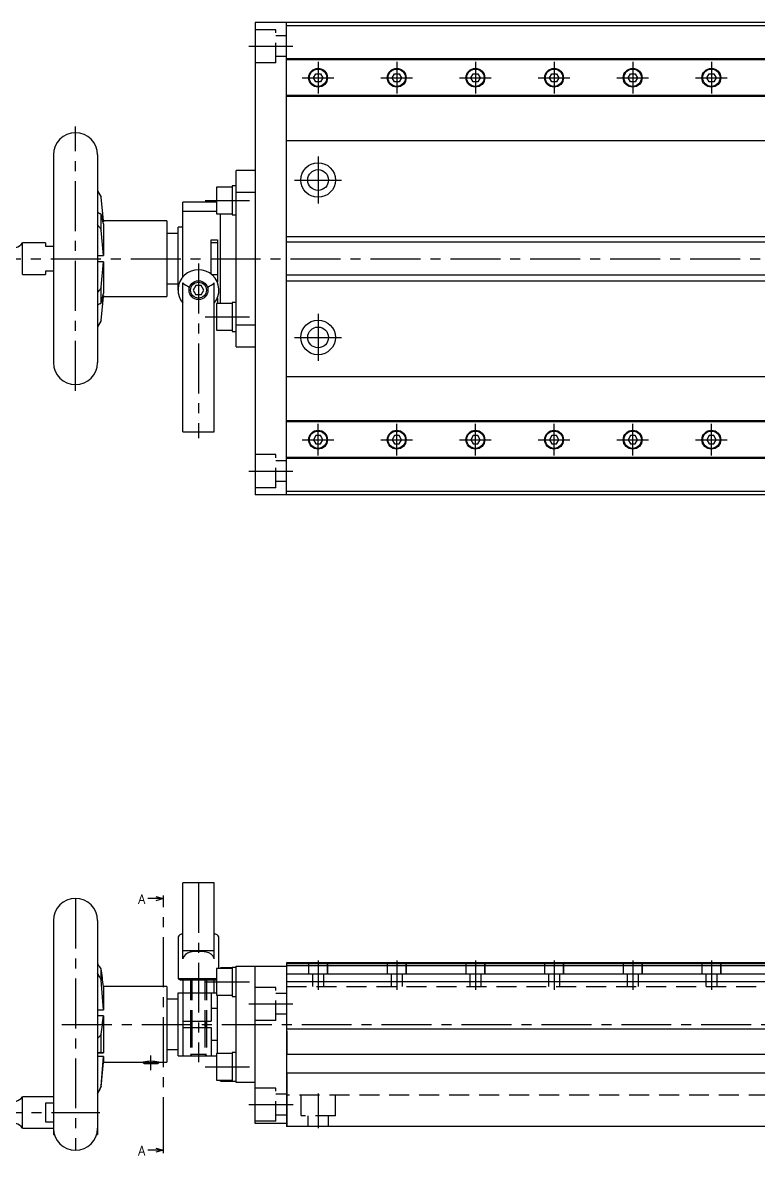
# Model space of a CAD drawing. Extents: x -2 to 771, y -8 to 369.
# Drawn here: x 264.7 to 498.5, y 8.4 to 368.3 of the extents above; entities that cross this region are included whole.
import ezdxf

# ---------------------------------------------------------------- set-up
doc = ezdxf.new("R2010")
doc.units = 0
doc.header["$LTSCALE"] = 0.5
doc.linetypes.add('CENTER', pattern=[50.8, 31.75, -6.35, 6.35, -6.35])
doc.linetypes.add('DASHED', pattern=[19.05, 12.7, -6.35])
for name, color, linetype in [('MSM_CENTER', 1, 'CENTER'), ('MSM_CONTINUOUS', 7, 'CONTINUOUS'), ('MSM_DASHED', 4, 'DASHED'), ('MSM_NARROW', 5, 'CONTINUOUS'), ('MSM_PART_NUMBER', 7, 'CONTINUOUS')]:
    doc.layers.add(name, color=color, linetype=linetype)
doc.styles.get("Standard").update_dxf_attribs({"font": 'txt.shx', "height": 3, "bigfont": 'bigfont.shx'})

msp = doc.modelspace()

# ---------------------------------------------------------------- linework, layer by layer
at = {"layer": 'MSM_CENTER'}
for p, q in [((336.57, 360.76), (350.57, 360.76)), ((358.57, 355.76), (358.57, 345.76)), ((383.57, 355.76), (383.57, 345.76)), ((408.57, 355.76), (408.57, 345.76)), ((433.57, 355.76), (433.57, 345.76)), ((458.57, 355.76), (458.57, 345.76)), ((483.57, 355.76), (483.57, 345.76)), ((353.57, 350.76), (363.57, 350.76)), ((378.57, 350.76), (388.57, 350.76)), ((403.57, 350.76), (413.57, 350.76)), ((428.57, 350.76), (438.57, 350.76)), ((453.57, 350.76), (463.57, 350.76)), ((478.57, 350.76), (488.57, 350.76)), ((281.47, 251.26), (281.47, 335.26)), ((358.57, 325.76), (358.57, 310.76)), ((351.07, 318.26), (366.07, 318.26)), ((322.74, 311.76), (336.74, 311.76)), ((222.83, 293.26), (770.57, 293.26)), ((320.57, 291.76), (320.57, 236.26)), ((322.74, 274.76), (336.74, 274.76)), ((358.57, 275.76), (358.57, 260.76)), ((351.07, 268.26), (366.07, 268.26)), ((358.57, 230.76), (358.57, 240.76)), ((383.57, 230.76), (383.57, 240.76)), ((408.57, 230.76), (408.57, 240.76)), ((433.57, 230.76), (433.57, 240.76)), ((458.57, 230.76), (458.57, 240.76)), ((483.57, 230.76), (483.57, 240.76)), ((353.57, 235.76), (363.57, 235.76)), ((378.57, 235.76), (388.57, 235.76)), ((403.57, 235.76), (413.57, 235.76)), ((428.57, 235.76), (438.57, 235.76)), ((453.57, 235.76), (463.57, 235.76)), ((478.57, 235.76), (488.57, 235.76)), ((336.57, 225.76), (350.57, 225.76)), ((320.57, 95), (320.57, 38.03)), ((281.47, 90), (281.47, 10)), ((309.47, 11.04), (309.47, 88.96)), ((358.57, 70.32), (358.57, 60.98)), ((383.57, 70.32), (383.57, 60.98)), ((408.57, 70.32), (408.57, 60.98)), ((433.57, 70.32), (433.57, 60.98)), ((458.57, 70.32), (458.57, 60.98)), ((483.57, 70.32), (483.57, 60.98)), ((322.74, 63.5), (336.74, 63.5)), ((336.57, 56.5), (350.57, 56.5)), ((277.17, 50), (770.57, 50)), ((305.47, 35.48), (305.47, 40.12)), ((322.74, 36.5), (336.74, 36.5)), ((358.57, 28), (358.57, 17)), ((223.02, 22), (289.17, 22)), ((336.57, 24.5), (350.62, 24.5))]:
    msp.add_line(p, q, dxfattribs=at)
at = {"layer": 'MSM_CONTINUOUS'}
for p, q in [((348.57, 368.26), (338.57, 368.26)), ((338.57, 368.26), (338.57, 218.26)), ((348.57, 218.26), (348.57, 368.26)), ((348.57, 368.21), (348.62, 368.21)), ((508.57, 367.26), (348.57, 367.26)), ((768.57, 368.26), (348.62, 368.26)), ((348.62, 368.26), (348.62, 368.21)), ((508.57, 356.76), (348.57, 356.76)), ((508.57, 356.46), (348.57, 356.46)), ((357.09, 350.76), (357.83, 352.04)), ((357.83, 349.48), (357.09, 350.76)), ((357.83, 352.04), (359.31, 352.04)), ((359.31, 349.48), (357.83, 349.48)), ((359.31, 352.04), (360.05, 350.76)), ((360.05, 350.76), (359.31, 349.48)), ((382.09, 350.76), (382.83, 352.04)), ((382.83, 349.48), (382.09, 350.76)), ((382.83, 352.04), (384.31, 352.04)), ((384.31, 349.48), (382.83, 349.48)), ((384.31, 352.04), (385.05, 350.76)), ((385.05, 350.76), (384.31, 349.48)), ((407.09, 350.76), (407.83, 352.04)), ((407.83, 349.48), (407.09, 350.76)), ((407.83, 352.04), (409.31, 352.04)), ((409.31, 349.48), (407.83, 349.48)), ((409.31, 352.04), (410.05, 350.76)), ((410.05, 350.76), (409.31, 349.48)), ((432.09, 350.76), (432.83, 352.04)), ((432.83, 349.48), (432.09, 350.76)), ((432.83, 352.04), (434.31, 352.04)), ((434.31, 349.48), (432.83, 349.48)), ((434.31, 352.04), (435.05, 350.76)), ((435.05, 350.76), (434.31, 349.48)), ((457.09, 350.76), (457.83, 352.04)), ((457.83, 349.48), (457.09, 350.76)), ((457.83, 352.04), (459.31, 352.04)), ((459.31, 349.48), (457.83, 349.48)), ((459.31, 352.04), (460.05, 350.76)), ((460.05, 350.76), (459.31, 349.48)), ((482.09, 350.76), (482.83, 352.04)), ((482.83, 349.48), (482.09, 350.76)), ((482.83, 352.04), (484.31, 352.04)), ((484.31, 349.48), (482.83, 349.48)), ((484.31, 352.04), (485.05, 350.76)), ((485.05, 350.76), (484.31, 349.48)), ((508.57, 345.06), (348.57, 345.06)), ((508.57, 344.76), (348.57, 344.76)), ((508.57, 330.76), (348.57, 330.76)), ((274.47, 326.26), (274.47, 260.26)), ((288.47, 326.26), (288.47, 260.25)), ((332.57, 265.26), (332.57, 321.26)), ((338.57, 321.26), (332.57, 321.26)), ((288.47, 314.86), (289.65, 312.85)), ((326.27, 316.01), (326.27, 307.51)), ((331.27, 316.01), (326.27, 316.01)), ((331.27, 316.36), (331.27, 307.16)), ((332.57, 316.36), (331.27, 316.36)), ((338.57, 314.27), (332.57, 314.27)), ((290.33, 305.26), (289.65, 312.85)), ((315.57, 287.41), (315.57, 311.26)), ((326.27, 311.26), (315.57, 311.26)), ((289.65, 307.26), (289.16, 307.57)), ((289.65, 302.3), (289.65, 307.26)), ((290.33, 304.94), (290.04, 308.63)), ((326.27, 308.22), (315.57, 308.22)), ((326.27, 307.51), (331.27, 307.51)), ((327.57, 279.01), (327.57, 307.51)), ((331.27, 307.16), (332.57, 307.16)), ((289.16, 303.13), (289.65, 302.3)), ((290.33, 294.26), (289.65, 302.3)), ((290.2, 304.94), (290.33, 304.94)), ((310.47, 305.26), (290.33, 305.26)), ((290.33, 305.26), (290.33, 304.94)), ((290.33, 304.32), (290.33, 294.26)), ((310.47, 305.26), (310.47, 281.26)), ((314.07, 283.26), (314.07, 303.26)), ((315.57, 303.26), (314.07, 303.26)), ((314.07, 301.26), (310.47, 301.26)), ((324.57, 288.38), (324.57, 299.26)), ((324.57, 299.26), (326.57, 299.26)), ((326.57, 299.26), (326.57, 285.76)), ((508.57, 300.26), (348.57, 300.26)), ((271.97, 298.26), (264.68, 298.26)), ((264.68, 288.26), (264.68, 298.26)), ((271.97, 298.26), (271.97, 297.26)), ((271.97, 297.26), (274.47, 297.26)), ((326.57, 298.26), (324.57, 298.26)), ((288.47, 294.26), (290.33, 294.26)), ((290.33, 292.25), (288.47, 292.25)), ((289.65, 284.21), (290.33, 292.25)), ((290.33, 292.25), (290.33, 282.19)), ((264.68, 288.26), (271.97, 288.26)), ((271.97, 289.26), (271.97, 288.26)), ((274.47, 289.26), (271.97, 289.26)), ((324.72, 288.26), (326.57, 288.26)), ((310.47, 285.26), (314.07, 285.26)), ((315.57, 238.26), (315.57, 285.59)), ((319.7, 284.76), (318.84, 283.26)), ((321.43, 284.76), (319.7, 284.76)), ((322.3, 283.26), (321.43, 284.76)), ((325.57, 238.26), (325.57, 285.59)), ((348.57, 286.26), (508.57, 286.26)), ((289.65, 284.21), (289.16, 283.38)), ((289.65, 279.25), (289.65, 284.21)), ((289.65, 273.66), (290.33, 281.26)), ((290.04, 277.89), (290.33, 281.57)), ((290.33, 281.57), (290.2, 281.57)), ((290.33, 281.57), (290.33, 281.26)), ((290.33, 281.26), (310.47, 281.26)), ((318.84, 283.26), (319.7, 281.76)), ((321.43, 281.76), (319.7, 281.76)), ((321.43, 281.76), (322.3, 283.26)), ((326.57, 280.76), (326.57, 279.01)), ((289.16, 278.94), (289.65, 279.25)), ((326.27, 279.01), (326.27, 270.51)), ((331.27, 279.01), (326.27, 279.01)), ((331.27, 279.36), (331.27, 270.16)), ((332.57, 279.36), (331.27, 279.36)), ((289.65, 273.66), (288.47, 271.66)), ((326.27, 270.51), (331.27, 270.51)), ((331.27, 270.16), (332.57, 270.16)), ((332.57, 272.24), (338.57, 272.24)), ((332.57, 265.26), (338.57, 265.26)), ((508.57, 255.76), (348.57, 255.76)), ((508.57, 241.76), (348.57, 241.76)), ((508.57, 241.46), (348.57, 241.46)), ((315.57, 238.26), (325.57, 238.26)), ((357.83, 237.04), (357.09, 235.76)), ((357.09, 235.76), (357.83, 234.48)), ((359.31, 237.04), (357.83, 237.04)), ((357.83, 234.48), (359.31, 234.48)), ((360.05, 235.76), (359.31, 237.04)), ((359.31, 234.48), (360.05, 235.76)), ((382.83, 237.04), (382.09, 235.76)), ((382.09, 235.76), (382.83, 234.48)), ((384.31, 237.04), (382.83, 237.04)), ((382.83, 234.48), (384.31, 234.48)), ((385.05, 235.76), (384.31, 237.04)), ((384.31, 234.48), (385.05, 235.76)), ((407.83, 237.04), (407.09, 235.76)), ((407.09, 235.76), (407.83, 234.48)), ((409.31, 237.04), (407.83, 237.04)), ((407.83, 234.48), (409.31, 234.48)), ((410.05, 235.76), (409.31, 237.04)), ((409.31, 234.48), (410.05, 235.76)), ((432.83, 237.04), (432.09, 235.76)), ((432.09, 235.76), (432.83, 234.48)), ((434.31, 237.04), (432.83, 237.04)), ((432.83, 234.48), (434.31, 234.48)), ((435.05, 235.76), (434.31, 237.04)), ((434.31, 234.48), (435.05, 235.76)), ((457.83, 237.04), (457.09, 235.76)), ((457.09, 235.76), (457.83, 234.48)), ((459.31, 237.04), (457.83, 237.04)), ((457.83, 234.48), (459.31, 234.48)), ((460.05, 235.76), (459.31, 237.04)), ((459.31, 234.48), (460.05, 235.76)), ((482.83, 237.04), (482.09, 235.76)), ((482.09, 235.76), (482.83, 234.48)), ((484.31, 237.04), (482.83, 237.04)), ((482.83, 234.48), (484.31, 234.48)), ((485.05, 235.76), (484.31, 237.04)), ((484.31, 234.48), (485.05, 235.76)), ((508.57, 230.06), (348.57, 230.06)), ((508.57, 229.76), (348.57, 229.76)), ((348.57, 218.26), (338.57, 218.26)), ((508.57, 219.26), (348.57, 219.26)), ((348.62, 218.31), (348.57, 218.31)), ((348.62, 218.31), (348.62, 218.26)), ((768.57, 218.26), (348.62, 218.26)), ((315.57, 70.86), (315.57, 95)), ((325.57, 95), (315.57, 95)), ((325.57, 70.86), (325.57, 95)), ((274.47, 83), (274.47, 15)), ((288.47, 83), (288.47, 15)), ((314.07, 77.37), (314.07, 64.5)), ((327.07, 67.75), (327.07, 77.37)), ((315.57, 73.42), (325.57, 73.42)), ((332.57, 31.5), (332.57, 68.5)), ((332.57, 68.5), (348.57, 68.5)), ((338.57, 18.5), (338.57, 68.5)), ((512.12, 69.5), (348.57, 69.5)), ((348.57, 69.5), (348.57, 17.5)), ((512.12, 69.2), (348.57, 69.2)), ((511.62, 68.55), (348.57, 68.55)), ((289.65, 67.67), (289.16, 68.26)), ((289.16, 65.03), (289.65, 64.06)), ((289.65, 64.06), (289.65, 67.67)), ((331.27, 67.75), (326.27, 67.75)), ((326.27, 67.75), (326.27, 59.25)), ((327.57, 67.75), (327.57, 68)), ((331.27, 68), (327.57, 68)), ((332.57, 68.1), (331.27, 68.1)), ((331.27, 68.1), (331.27, 58.9)), ((511.62, 65.95), (348.57, 65.95)), ((290.33, 54.65), (289.65, 64.06)), ((310.47, 62), (290.33, 62)), ((290.33, 61.96), (290.33, 54.65)), ((310.47, 62), (310.47, 38)), ((314.07, 64.5), (314.93, 64)), ((326.27, 64.5), (314.07, 64.5)), ((326.2, 64), (314.93, 64)), ((315.57, 64), (315.57, 40)), ((325.57, 60), (325.57, 64)), ((326.2, 64), (326.27, 64.04)), ((768.57, 63.5), (348.57, 63.5)), ((314.07, 58), (310.47, 58)), ((314.07, 60), (326.27, 60)), ((314.07, 40), (314.07, 60)), ((324.57, 60), (324.57, 51)), ((326.27, 59.25), (331.27, 59.25)), ((326.57, 40.75), (326.57, 59.25)), ((331.27, 58.9), (332.57, 58.9)), ((288.47, 54.65), (290.33, 54.65)), ((326.57, 55), (324.57, 55)), ((290.33, 52.74), (288.47, 52.74)), ((290.33, 52.74), (290.33, 40.92)), ((315.57, 51), (324.57, 51)), ((318.07, 51), (318.07, 49)), ((318.07, 51), (318.07, 49)), ((323.07, 49), (323.07, 51)), ((323.07, 51), (323.07, 49)), ((289.65, 46.86), (289.16, 46.25)), ((289.65, 41.02), (289.65, 46.86)), ((315.57, 49), (324.57, 49)), ((324.57, 49), (324.57, 40)), ((768.57, 48.5), (348.57, 48.5)), ((348.62, 47.81), (348.57, 47.81)), ((348.62, 47.81), (348.62, 40.5)), ((324.57, 45), (326.57, 45)), ((290.33, 39.74), (288.47, 39.74)), ((288.63, 40.92), (290.33, 40.92)), ((289.14, 41.03), (289.65, 41.02)), ((289.65, 30.39), (290.33, 39.74)), ((290.33, 39.74), (290.33, 38)), ((310.47, 42), (314.07, 42)), ((314.07, 40), (326.27, 40)), ((331.27, 40.75), (326.27, 40.75)), ((326.27, 40.75), (326.27, 32.25)), ((332.57, 41.1), (331.27, 41.1)), ((331.27, 41.1), (331.27, 31.9)), ((348.57, 40.5), (768.57, 40.5)), ((289.65, 30.15), (290.33, 38)), ((290.33, 38), (302.97, 38)), ((302.97, 38), (302.97, 37.86)), ((302.97, 37.86), (303.41, 37.6)), ((302.97, 37.86), (307.97, 37.86)), ((303.41, 37.6), (307.52, 37.6)), ((307.52, 37.6), (307.97, 37.86)), ((307.96, 38), (310.47, 38)), ((307.97, 37.86), (307.97, 38)), ((768.57, 34.5), (348.57, 34.5)), ((348.62, 34.5), (348.62, 17.5)), ((289.16, 29.43), (288.47, 28.1)), ((289.65, 30.39), (289.16, 29.43)), ((289.65, 30.15), (289.65, 30.39)), ((326.27, 32.25), (331.27, 32.25)), ((327.57, 32), (327.57, 32.25)), ((327.57, 32), (331.27, 32)), ((331.27, 31.9), (332.57, 31.9)), ((338.57, 31.5), (332.57, 31.5)), ((274.47, 27), (264.68, 27)), ((264.68, 17), (264.68, 27)), ((271.97, 25), (271.97, 19)), ((274.47, 25), (271.97, 25)), ((271.97, 19), (274.47, 19)), ((348.57, 18.5), (338.57, 18.5)), ((264.68, 17), (274.47, 17)), ((274.47, 15), (274.75, 15)), ((288.18, 15), (288.47, 15)), ((768.57, 17.5), (348.57, 17.5))]:
    msp.add_line(p, q, dxfattribs=at)
for centre, radius in [((358.57, 350.76), 3), ((358.57, 350.76), 2.75), ((383.57, 350.76), 3), ((383.57, 350.76), 2.75), ((408.57, 350.76), 3), ((408.57, 350.76), 2.75), ((433.57, 350.76), 3), ((433.57, 350.76), 2.75), ((458.57, 350.76), 3), ((458.57, 350.76), 2.75), ((483.57, 350.76), 3), ((483.57, 350.76), 2.75), ((358.57, 318.26), 5.5), ((358.57, 318.26), 3.3), ((320.57, 283.26), 3), ((320.57, 283.26), 2.5), ((358.57, 268.26), 5.5), ((358.57, 268.26), 3.3), ((358.57, 235.76), 3), ((358.57, 235.76), 2.75), ((383.57, 235.76), 3), ((383.57, 235.76), 2.75), ((408.57, 235.76), 3), ((408.57, 235.76), 2.75), ((433.57, 235.76), 3), ((433.57, 235.76), 2.75), ((458.57, 235.76), 3), ((458.57, 235.76), 2.75), ((483.57, 235.76), 3), ((483.57, 235.76), 2.75)]:
    msp.add_circle(centre, radius, dxfattribs=at)
for centre, radius, start, end in [((281.47, 326.26), 7, 0.0123, 180), ((291.32, 310.84), 3.92, 223.3442, 236.5912), ((243.67, 295), 47.58, 11.2966, 14.9402), ((241.56, 269.94), 58.03, 34.8863, 36.0668), ((261.47, 300.64), 4, 247.5217, 323.3982), ((320.57, 283.26), 6.5, 320.2849, 219.7151), ((320.43, 290.86), 7.17, 227.3401, 247.8909), ((320.71, 290.86), 7.17, 292.1091, 312.6599), ((283.66, 286.57), 6.36, 319.1465, 329.9192), ((243.26, 291.61), 48, 345.0758, 348.6874), ((291.19, 275.82), 3.73, 123.0561, 137.0332), ((281.47, 260.26), 7, 180, 359.9877), ((281.47, 83), 7, 0.0123, 180), ((315.37, 77.37), 1.3, 104.5706, 180), ((320.57, 57.36), 21.97, 103.1548, 104.5706), ((320.57, 57.36), 21.97, 75.4294, 76.8452), ((325.77, 77.37), 1.3, 0, 75.4294), ((318.44, 69.98), 3, 100.4873, 163.0346), ((320.56, 59.63), 13.57, 79.6693, 101.3236), ((322.65, 69.94), 3.06, 17.4567, 83.5479), ((299.48, 76.68), 13.32, 214.254, 219.2372), ((277.68, 59.27), 12.85, 26.6479, 32.8857), ((123.8, 44.84), 167.41, 5.8834, 7.8375), ((112.52, 70.52), 178.7, 352.3917, 354.2904), ((286.91, 48), 2.85, 303.1221, 322.1721), ((289.17, 39.56), 1.47, 91.4331, 118.6545), ((287.49, 24.79), 16.38, 80.0215, 82.4525), ((305.46, 26.25), 12.01, 77.9998, 102.0002), ((112.84, 123.65), 200, 331.4157, 332.1288), ((261.47, 29.39), 4, 247.5217, 323.3982), ((261.47, 14.62), 4, 36.6018, 112.4783), ((281.47, 17), 7, 180, 0)]:
    msp.add_arc(centre, radius, start, end, dxfattribs=at)
at = {"layer": 'MSM_DASHED'}
for p, q in [((345.1, 366.01), (338.5, 366.01)), ((345.1, 355.51), (345.1, 366.01)), ((348.5, 364.06), (345.1, 364.06)), ((348.5, 357.46), (345.1, 357.46)), ((345.1, 355.51), (338.5, 355.51)), ((345.1, 231.01), (338.5, 231.01)), ((345.1, 220.51), (345.1, 231.01)), ((348.5, 229.06), (345.1, 229.06)), ((345.1, 220.51), (338.5, 220.51)), ((348.5, 222.46), (345.1, 222.46)), ((355.57, 69.5), (355.57, 66)), ((355.57, 69.5), (355.57, 66)), ((361.57, 66), (361.57, 69.5)), ((361.57, 69.5), (361.57, 66)), ((380.57, 69.5), (380.57, 66)), ((380.57, 69.5), (380.57, 66)), ((386.57, 66), (386.57, 69.5)), ((386.57, 69.5), (386.57, 66)), ((405.57, 69.5), (405.57, 66)), ((405.57, 69.5), (405.57, 66)), ((411.57, 66), (411.57, 69.5)), ((411.57, 69.5), (411.57, 66)), ((430.57, 69.5), (430.57, 66)), ((430.57, 69.5), (430.57, 66)), ((436.57, 66), (436.57, 69.5)), ((436.57, 69.5), (436.57, 66)), ((455.57, 69.5), (455.57, 66)), ((455.57, 69.5), (455.57, 66)), ((461.57, 66), (461.57, 69.5)), ((461.57, 69.5), (461.57, 66)), ((480.57, 69.5), (480.57, 66)), ((480.57, 69.5), (480.57, 66)), ((486.57, 66), (486.57, 69.5)), ((486.57, 69.5), (486.57, 66)), ((361.57, 66), (355.57, 66)), ((356.82, 66), (356.82, 62)), ((360.32, 66), (360.32, 62)), ((386.57, 66), (380.57, 66)), ((381.82, 66), (381.82, 62)), ((385.32, 66), (385.32, 62)), ((411.57, 66), (405.57, 66)), ((406.82, 66), (406.82, 62)), ((410.32, 66), (410.32, 62)), ((436.57, 66), (430.57, 66)), ((431.82, 66), (431.82, 62)), ((435.32, 66), (435.32, 62)), ((461.57, 66), (455.57, 66)), ((456.82, 66), (456.82, 62)), ((460.32, 66), (460.32, 62)), ((486.57, 66), (480.57, 66)), ((481.82, 66), (481.82, 62)), ((485.32, 66), (485.32, 62)), ((318.07, 64), (318.07, 51)), ((318.5, 64), (318.5, 51)), ((322.63, 64), (322.63, 51)), ((323.07, 64), (323.07, 51)), ((345.1, 61.75), (338.5, 61.75)), ((345.1, 51.25), (345.1, 61.75)), ((348.57, 62), (768.57, 62)), ((348.5, 59.8), (345.1, 59.8)), ((345.1, 51.25), (338.5, 51.25)), ((348.5, 53.2), (345.1, 53.2)), ((318.07, 49), (318.07, 40)), ((318.5, 49), (318.5, 40)), ((322.63, 49), (322.63, 40)), ((323.07, 49), (323.07, 40)), ((323.07, 40.43), (318.07, 40.43)), ((318.07, 40.43), (318.5, 40)), ((322.63, 40), (323.07, 40.43)), ((345.17, 29.75), (338.57, 29.75)), ((345.17, 19.25), (345.17, 29.75)), ((348.57, 27.8), (345.17, 27.8)), ((768.57, 27.5), (348.57, 27.5)), ((353.07, 27.5), (353.07, 20.9)), ((364.07, 20.9), (364.07, 27.5)), ((345.17, 19.25), (338.57, 19.25)), ((348.57, 21.2), (345.17, 21.2)), ((348.62, 18.55), (348.57, 18.55)), ((364.07, 20.9), (353.07, 20.9)), ((355.27, 20.9), (355.27, 17.5)), ((361.87, 17.5), (361.87, 20.9))]:
    msp.add_line(p, q, dxfattribs=at)
at = {"layer": 'MSM_NARROW'}
for p, q in [((508.57, 298.51), (348.57, 298.51)), ((508.57, 288.01), (348.57, 288.01)), ((318.5, 51), (318.5, 49)), ((322.63, 51), (322.63, 49))]:
    msp.add_line(p, q, dxfattribs=at)
at = {"layer": 'MSM_PART_NUMBER'}
for p, q in [((306.97, 90.63), (309.47, 89.96)), ((309.47, 88.96), (309.47, 90.96)), ((309.47, 89.96), (304.47, 89.96)), ((309.47, 89.96), (306.97, 89.29)), ((309.47, 9.04), (309.47, 11.04)), ((309.47, 10.04), (304.47, 10.04)), ((306.97, 10.71), (309.47, 10.04)), ((309.47, 10.04), (306.97, 9.37))]:
    msp.add_line(p, q, dxfattribs=at)

# ---------------------------------------------------------------- texts
for p in [(301.37, 88.31), (301.37, 8.38)]:
    msp.add_text('A', height=3, dxfattribs=at).set_placement(p)

doc.saveas('drawing.dxf')
